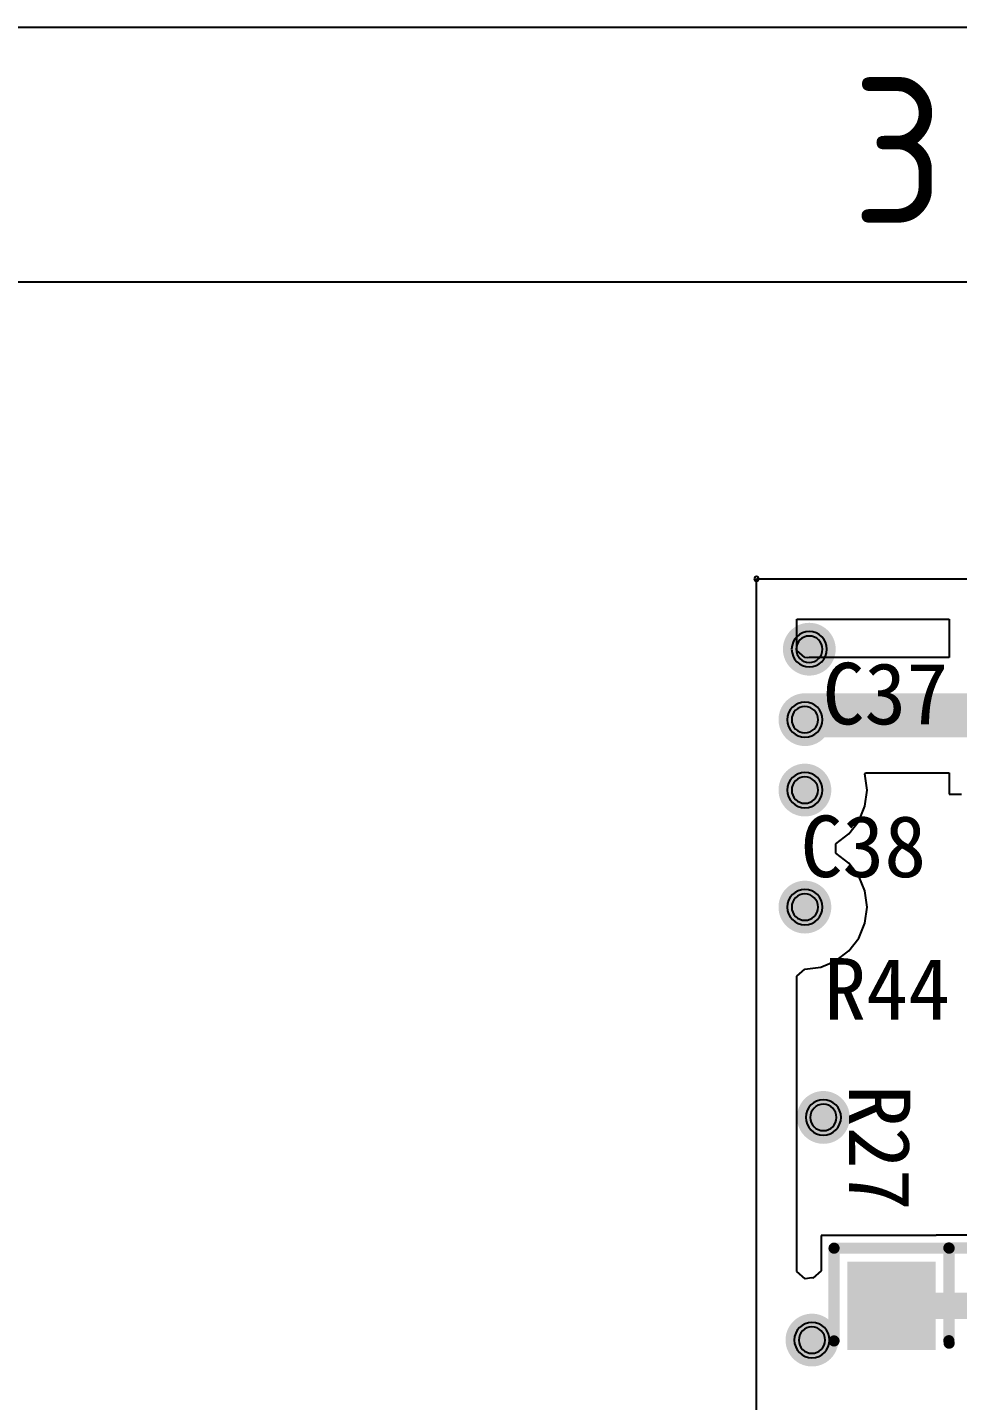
# Model space of a CAD drawing. Header units: inches. Extents: x 32166 to 66782, y 2386 to 7162.
# Drawn here: x 32831 to 32989.5, y 3994.6 to 4228.6 of the extents above; entities that cross this region are included whole.
import ezdxf
from ezdxf.enums import TextEntityAlignment as Align

# ---------------------------------------------------------------- set-up
doc = ezdxf.new("R2010")
doc.units = ezdxf.units.IN
doc.header["$LTSCALE"] = 0.64311
doc.header["$MEASUREMENT"] = 0
doc.layers.get('0').update_dxf_attribs({"linetype": 'CONTINUOUS'})
for name, color, linetype in [('KEEPOUTLAYER', 6, 'CONTINUOUS'), ('MULTILAYER', 9, 'CONTINUOUS'), ('TOPLAYER', 1, 'CONTINUOUS'), ('TOPOVERLAY', 2, 'CONTINUOUS'), ('TOPPASTE', 8, 'CONTINUOUS'), ('TOPSOLDER', 216, 'CONTINUOUS')]:
    doc.layers.add(name, color=color, linetype=linetype)
doc.styles.add('ISO Proportional', font='isocp')
doc.styles.get("Standard").update_dxf_attribs({"font": 'txt', "width": 0.8})

msp = doc.modelspace()

# ---------------------------------------------------------------- linework, layer by layer
msp.add_line((34728.68, 4185.17), (32209.64, 4185.17))
msp.add_lwpolyline([(32166.21, 2385.86), (34772.11, 2385.86), (34772.11, 4228.61), (32166.21, 4228.61)], close=True)
at = {"layer": 'KEEPOUTLAYER'}
for p, q in [((32955.25, 3939.62), (32955.25, 4134.62)), ((32955.25, 4134.62), (33358.75, 4134.62))]:
    msp.add_line(p, q, dxfattribs=at)
for start, end in [(0, 180), (0, 180), (180, 0), (180, 0)]:
    msp.add_arc((32955.25, 4134.62), 0.375, start, end, dxfattribs=at)
at = {"layer": 'MULTILAYER'}
for centre, start, end in [((32964.25, 4122.63), 0, 180), ((32964.25, 4122.63), 180, 0), ((32963.5, 4110.62), 0, 180), ((32963.5, 4110.62), 180, 0), ((32963.5, 4098.62), 0, 180), ((32963.5, 4098.62), 180, 0), ((32963.5, 4078.67), 0, 180), ((32963.5, 4078.67), 180, 0), ((32966.65, 4042.82), 0, 180), ((32966.65, 4042.82), 180, 0), ((32964.7, 4004.87), 0, 180), ((32964.7, 4004.87), 180, 0)]:
    msp.add_arc(centre, 2.25, start, end, dxfattribs=at)
at = {"layer": 'TOPLAYER'}
for p, q in [((32962.13, 4122.41), (32962.13, 4127.74)), ((32962.13, 4127.74), (32988.07, 4127.74)), ((32988.07, 4127.74), (32988.07, 4121.21)), ((32963.5, 4121.22), (32962.13, 4122.41)), ((32963.9, 4121.16), (32963.5, 4121.22)), ((32964.25, 4121.21), (32963.9, 4121.16)), ((32988.07, 4121.21), (32964.25, 4121.21)), ((32973.73, 4101.37), (32973.85, 4101.54)), ((32974.09, 4098.62), (32973.73, 4101.37)), ((32973.85, 4101.54), (32988.07, 4101.54)), ((32988.07, 4101.54), (32988.07, 4097.94)), ((32973.73, 4095.88), (32974.09, 4098.62)), ((32972.67, 4093.33), (32973.73, 4095.88)), ((32988.07, 4097.94), (32990.21, 4097.94)), ((32968.8, 4089.45), (32970.99, 4091.14)), ((32970.99, 4091.14), (32972.67, 4093.33)), ((32968.8, 4087.85), (32968.8, 4089.45)), ((32970.99, 4086.16), (32968.8, 4087.85)), ((32972.67, 4083.97), (32970.99, 4086.16)), ((32973.73, 4081.42), (32972.67, 4083.97)), ((32974.09, 4078.67), (32973.73, 4081.42)), ((32973.73, 4075.93), (32974.09, 4078.67)), ((32972.67, 4073.38), (32973.73, 4075.93)), ((32970.99, 4071.19), (32972.67, 4073.38)), ((32968.8, 4069.5), (32970.99, 4071.19)), ((32962.13, 4066.88), (32963.5, 4068.08)), ((32963.5, 4068.08), (32966.24, 4068.45)), ((32966.24, 4068.45), (32968.8, 4069.5)), ((32962.13, 4016.57), (32962.13, 4066.88)), ((32985.85, 4022.72), (32966.28, 4022.72)), ((32966.28, 4022.72), (32966.28, 4016.7)), ((32997.84, 4022.77), (32985.85, 4022.77)), ((32985.85, 4022.77), (32985.85, 4022.72)), ((32963.57, 4015.32), (32962.13, 4016.57)), ((32966.28, 4016.7), (32964.84, 4015.45)), ((32964.7, 4015.47), (32963.57, 4015.32)), ((32964.84, 4015.45), (32964.7, 4015.47))]:
    msp.add_line(p, q, dxfattribs=at)
for points, const_width in [([(32962, 4122.63, 1), (32966.5, 4122.63, 1)], 4.5), ([(32961.25, 4110.62, 1), (32965.75, 4110.62, 1)], 4.5), ([(32962.38, 4111.38, 1), (32966.13, 4111.38, 1)], 3.75), ([(32962.38, 4111.38, 1), (32966.13, 4111.38, 1)], 3.75), ([(32961.63, 4110.62, 1), (32965.38, 4110.62, 1)], 3.75), ([(32961.25, 4098.62, 1), (32965.75, 4098.62, 1)], 4.5), ([(32961.25, 4078.67, 1), (32965.75, 4078.67, 1)], 4.5), ([(32962.08, 4078.67, 1), (32964.33, 4078.67, 1)], 2.25), ([(32962.38, 4078.67, 1), (32964.63, 4078.67, 1)], 2.25), ([(32964.4, 4042.82, 1), (32968.9, 4042.82, 1)], 4.5), ([(32977.15, 4010.72, 1), (32979.4, 4010.72, 1)], 2.25), ([(32962.45, 4004.87, 1), (32966.95, 4004.87, 1)], 4.5)]:
    msp.add_lwpolyline(points, format="xyb", close=True, dxfattribs=dict(at, const_width=const_width))
for points, const_width in [([(32963.5, 4110.62), (32964.25, 4111.38)], 7.5), ([(32964.25, 4111.38), (32999.25, 4111.38)], 7.5), ([(32963.2, 4078.67), (32963.5, 4078.67)], 4.5), ([(32978.28, 4010.72), (32997.81, 4010.72)], 4.5)]:
    msp.add_lwpolyline(points, dxfattribs=dict(at, const_width=const_width))
msp.add_solid([(32984.28, 4004.72), (32984.28, 4016.72), (32972.28, 4004.72), (32972.28, 4016.72)], dxfattribs=at)
at = {"layer": 'TOPOVERLAY', "const_width": 1.91}
for points in [[(32968.47, 4020.53), (32988.09, 4020.53)], [(32968.47, 4004.72), (32968.47, 4020.53)], [(32988.04, 4020.58), (33007.66, 4020.58)], [(32988.04, 4004.77), (32988.04, 4020.58)], [(32988.09, 4020.53), (32988.09, 4004.34)]]:
    msp.add_lwpolyline(points, dxfattribs=at)
at = {"layer": 'TOPOVERLAY', "const_width": 0.953}
for points in [[(32968.47, 4020.06, 1), (32968.47, 4021.01, 1)], [(32968.47, 4020.06, 1), (32968.47, 4021.01, 1)], [(32988.04, 4021.05, 1), (32988.04, 4020.1, 1)], [(32988.04, 4021.05, 1), (32988.04, 4020.1, 1)], [(32988.09, 4020.06, 1), (32988.09, 4021.01, 1)], [(32988.09, 4020.06, 1), (32988.09, 4021.01, 1)], [(32968.47, 4004.25, 1), (32968.47, 4005.2, 1)], [(32988.04, 4005.24, 1), (32988.04, 4004.29, 1)], [(32988.09, 4003.87, 1), (32988.09, 4004.82, 1)]]:
    msp.add_lwpolyline(points, format="xyb", close=True, dxfattribs=at)
at = {"layer": 'TOPPASTE'}
msp.add_solid([(32984.28, 4004.72), (32984.28, 4016.72), (32972.28, 4004.72), (32972.28, 4016.72)], dxfattribs=at)
at = {"layer": 'TOPSOLDER'}
for centre, start, end in [((32964.25, 4122.63), 0, 180), ((32964.25, 4122.63), 180, 0), ((32963.5, 4110.62), 0, 180), ((32963.5, 4110.62), 180, 0), ((32963.5, 4098.62), 0, 180), ((32963.5, 4098.62), 180, 0), ((32963.5, 4078.67), 0, 180), ((32963.5, 4078.67), 180, 0), ((32966.65, 4042.82), 0, 180), ((32966.65, 4042.82), 180, 0), ((32964.7, 4004.87), 0, 180), ((32964.7, 4004.87), 180, 0)]:
    msp.add_arc(centre, 3.01, start, end, dxfattribs=at)
msp.add_solid([(32985.8, 4003.2), (32985.8, 4018.25), (32970.75, 4003.2), (32970.75, 4018.25)], dxfattribs=at)

# ---------------------------------------------------------------- texts
at = {"style": 'ISO Proportional'}
msp.add_text('3', height=24.82, dxfattribs=at).set_placement((32979.42, 4207.7), align=Align.MIDDLE)
at = {"layer": 'TOPOVERLAY'}
for s, rotation, p in [('C37', 360, (32966.5, 4109.82)), ('C38', 360, (32962.75, 4083.78)), ('R44', 360, (32966.8, 4059.47)), ('R27', 270, (32971, 4048.38))]:
    msp.add_text(s, height=10.5, rotation=rotation, dxfattribs=at).set_placement(p)

doc.saveas('drawing.dxf')
